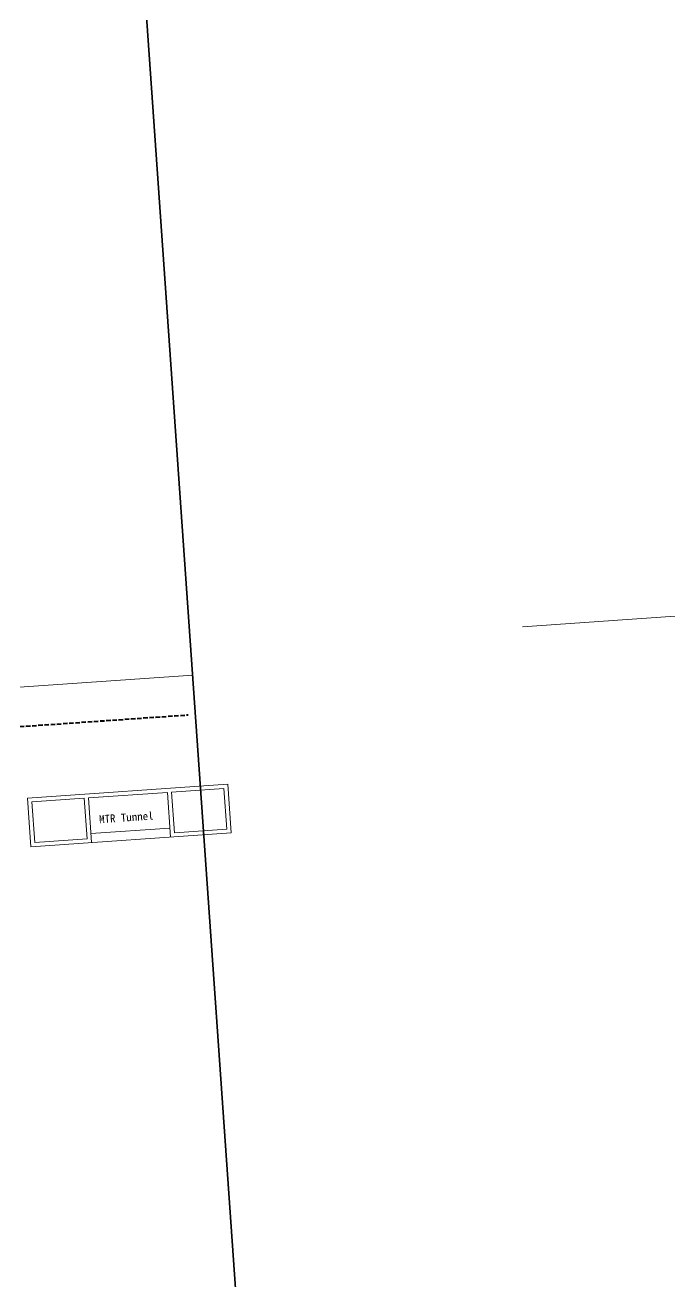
# Model space of a CAD drawing. Header units: metres. Extents: x 833997 to 840297, y 816389 to 819710.
# Drawn here: x 837592.5 to 837686.2, y 819345 to 819527.6 of the extents above; entities that cross this region are included whole.
import ezdxf

# ---------------------------------------------------------------- set-up
doc = ezdxf.new("R2010")
doc.units = ezdxf.units.M
doc.header["$LTSCALE"] = 30
doc.linetypes.add('DGN Style 3', pattern=[0.999461, 0.713901, -0.28556])
doc.layers.add('A-XX-s-PP-V00 - A-Z930-G-ColP20', color=7, linetype='Continuous', lineweight=0)
doc.layers.add('C-Road', color=1, linetype='Continuous', lineweight=13)
doc.styles.add('Foster01', font='')
doc.styles.get('Foster01').set_extended_font_data('細明體')

# ---------------------------------------------------------------- blocks, each defined once
blk = doc.blocks.new('P6-7 elevation')
at = {"linetype": 'Continuous', "lineweight": 18}
blk.add_lwpolyline([(-254930.5, 218159.4), (-254930.5, 0)], dxfattribs=at)
blk = doc.blocks.new('A$C6BBC011B')
at = {"layer": 'A-XX-s-PP-V00 - A-Z930-G-ColP20', "color": 2, "linetype": 'DGN Style 3', "lineweight": 40, "ltscale": 30, "flags": 128}
blk.add_lwpolyline([(-632754, 361898), (-1062, 361898)], dxfattribs=at)
at = {"layer": 'C-Road'}
for p, q in [((-16957, 344957), (-16957, 350857)), ((-16357, 344357), (-16357, 350857)), ((-4847, 344357), (-4846, 350857)), ((-4247, 344957), (-4246, 350857)), ((-16357, 345669), (-4847, 345669))]:
    blk.add_line(p, q, dxfattribs=at)
blk.add_lwpolyline([(-25946, 367597), (0, 367597)], dxfattribs=at)
at = {"layer": 'C-Road', "flags": 128}
blk.add_lwpolyline([(-25178, 351457), (3974, 351456), (3974, 344356), (-25178, 344357), (-25178, 351457)], close=True, dxfattribs=at)
for points in [[(-16957, 344957), (-24578, 344957), (-24578, 350857), (-16957, 350857)], [(-16357, 350857), (-4846, 350857)], [(-4246, 350857), (3374, 350856), (3374, 344956), (-4247, 344957)]]:
    blk.add_lwpolyline(points, dxfattribs=at)
at = {"layer": 'Defpoints', "color": 2}
blk.add_lwpolyline([(-1241324, 0), (0, 0), (0, 594000), (-1241324, 594000)], close=True, dxfattribs=at)
at = {"layer": 'Defpoints', "color": 250}
blk.add_lwpolyline([(0, 0), (332712, 0), (332712, 594000), (0, 594000)], close=True, dxfattribs=at)
at = {"rotation": 270}
blk.add_blockref('P6-7 elevation', (48322, 116318), dxfattribs=at)
at = {"layer": 'C-Road', "insert": (-11066, 348235), "char_height": 1163, "width": 9646.09, "attachment_point": 2, "rotation": 359.99891, "line_spacing_factor": 0.6, "style": 'Foster01'}
blk.add_mtext('MTR Tunnel', dxfattribs=at)

msp = doc.modelspace()

# ---------------------------------------------------------------- block references
at = {"layer": 'Defpoints', "xscale": 0.001, "yscale": 0.001, "zscale": 0.001, "rotation": 4.000303780547992}
msp.add_blockref('A$C6BBC011B', (837642.51, 819066.45), dxfattribs=at)

doc.saveas('drawing.dxf')
